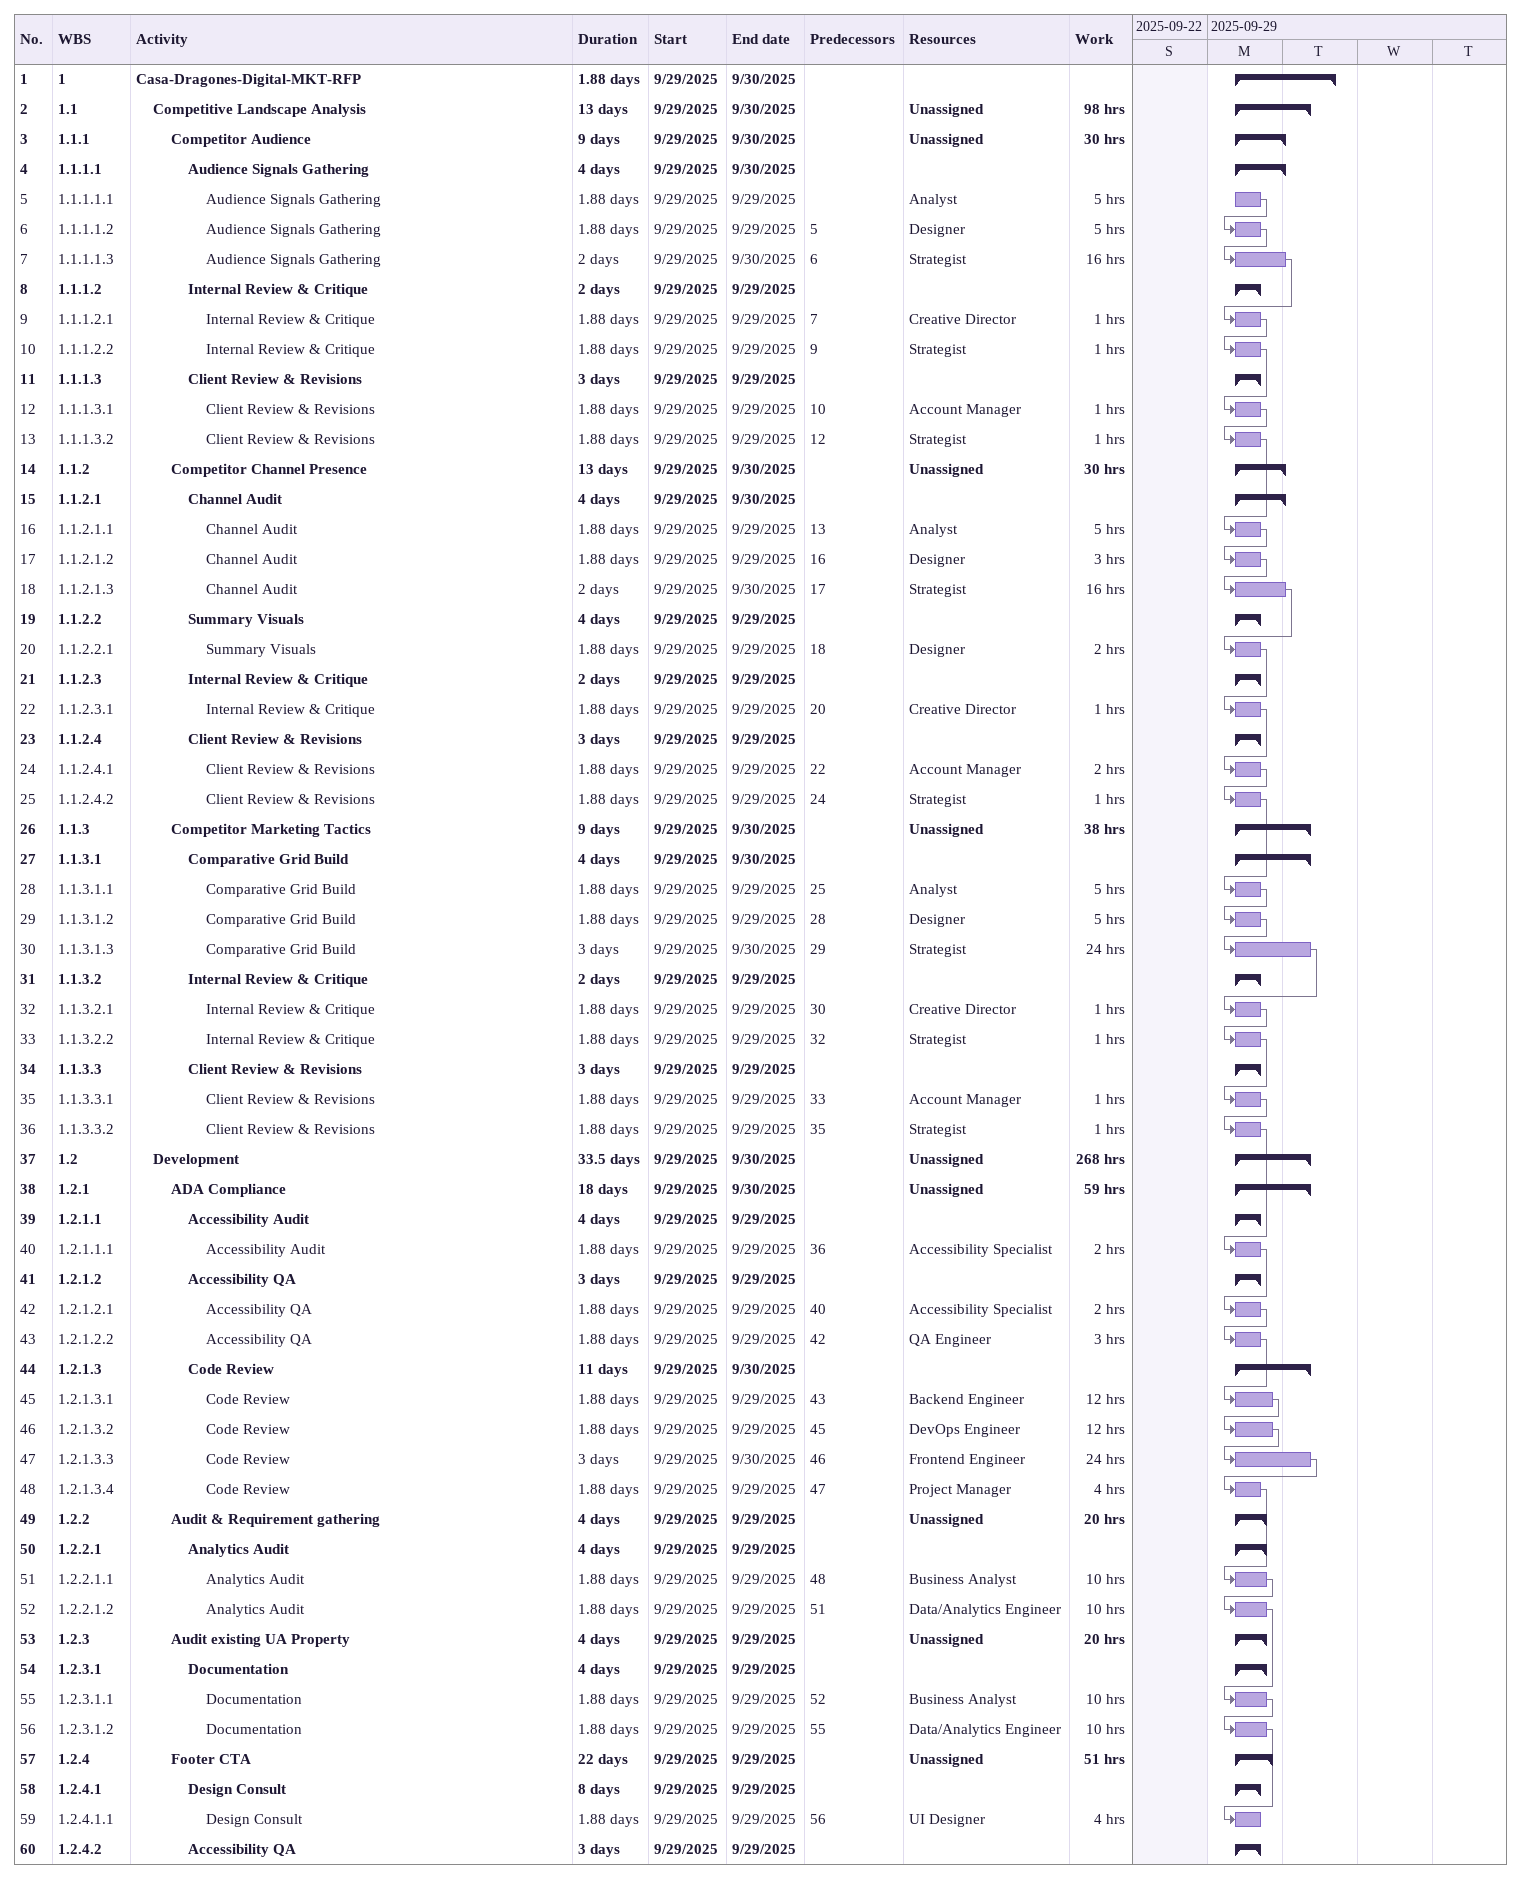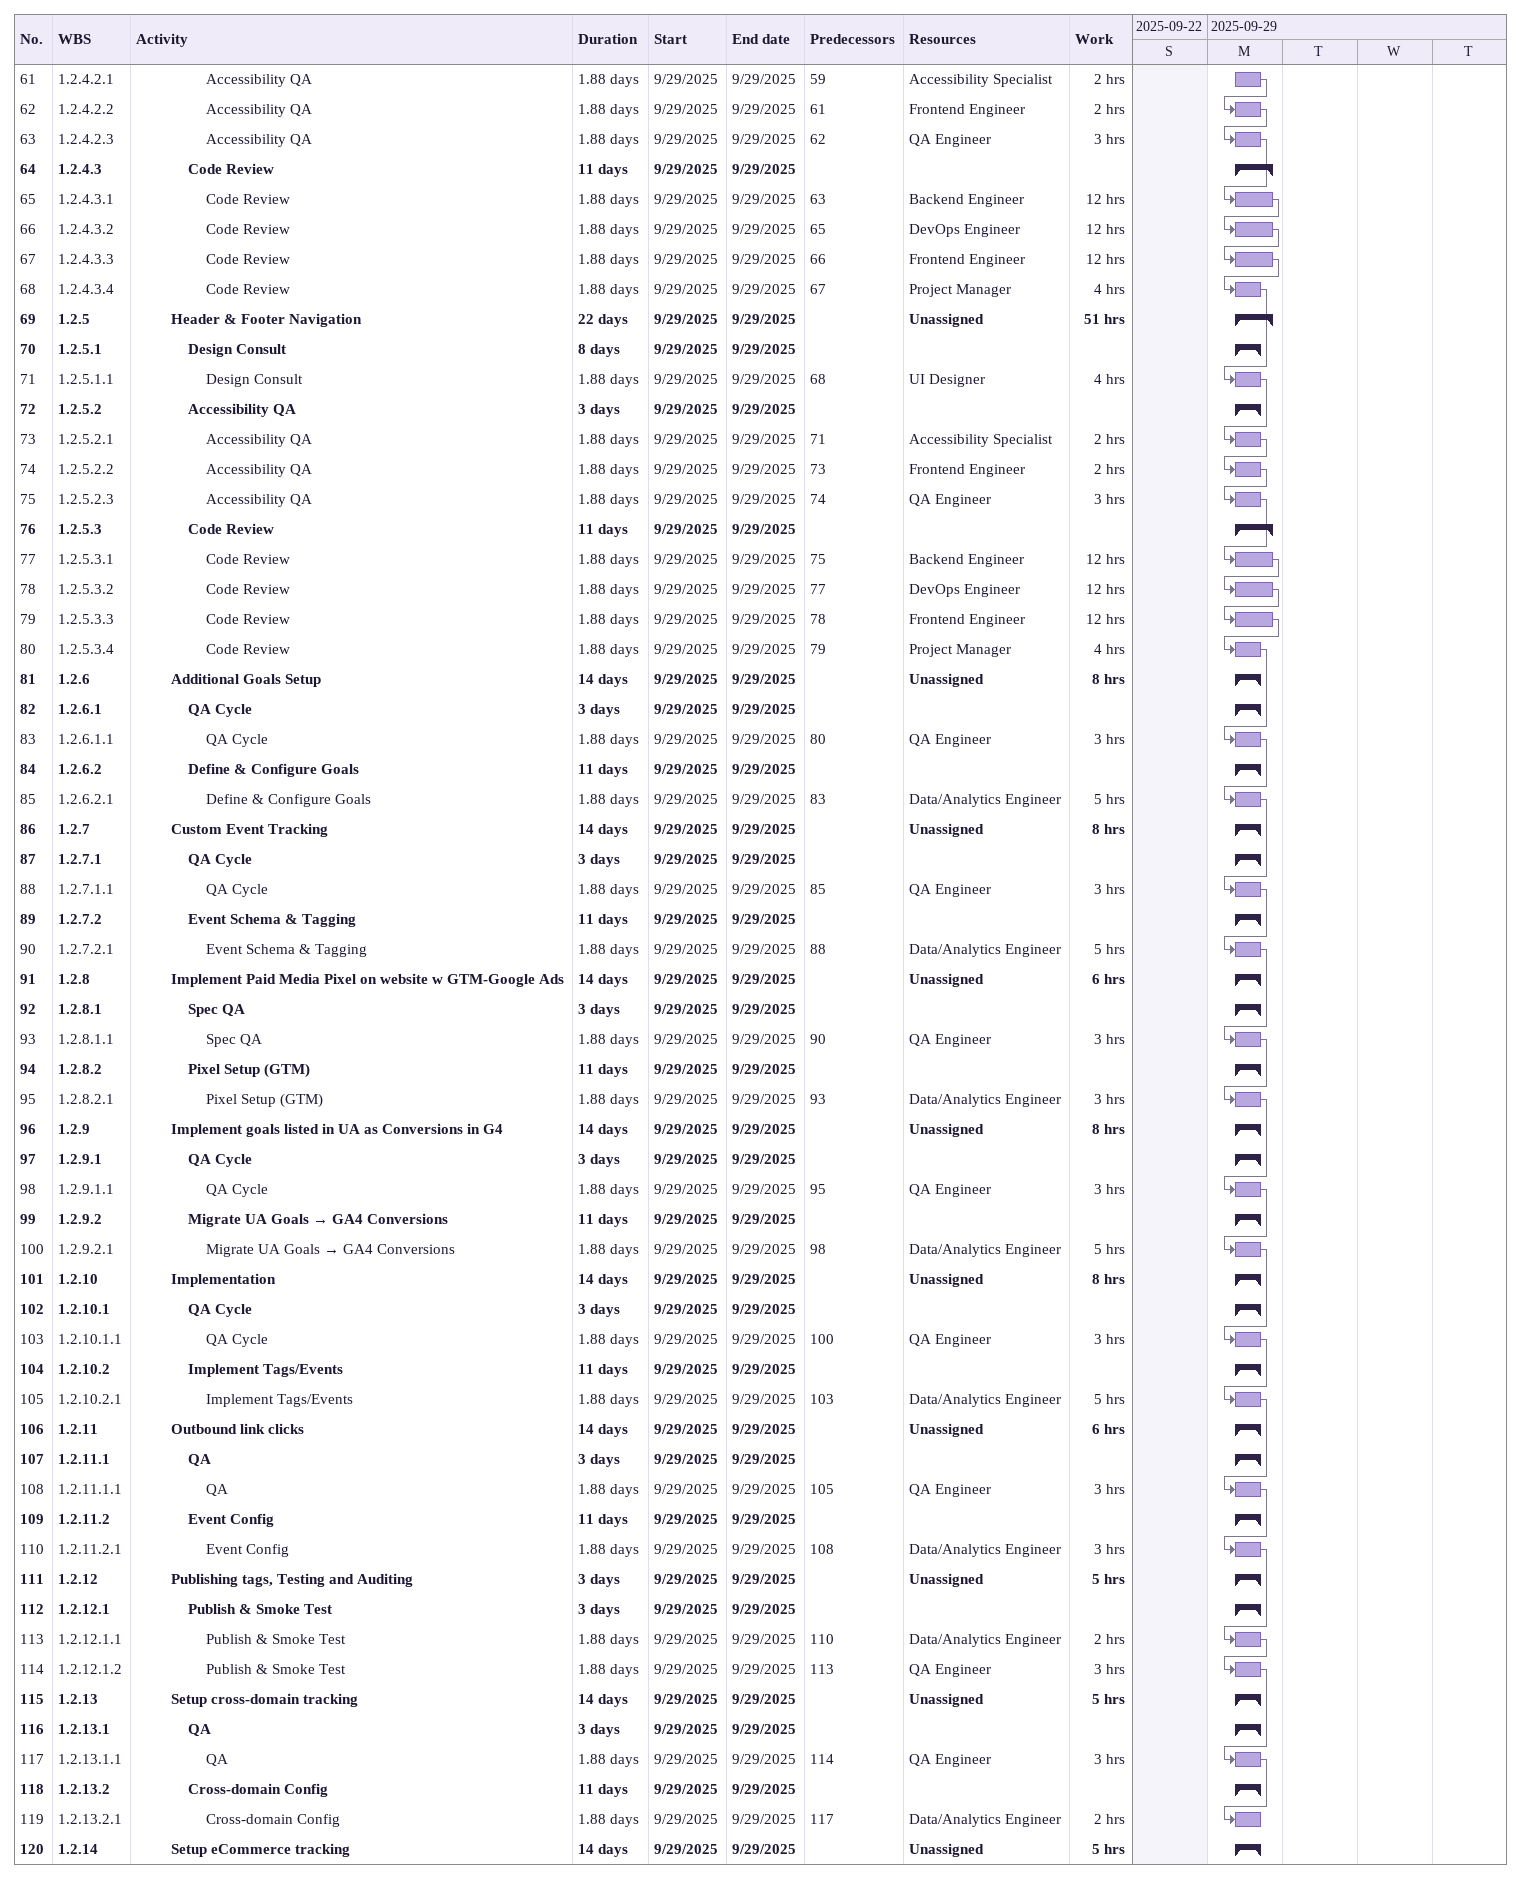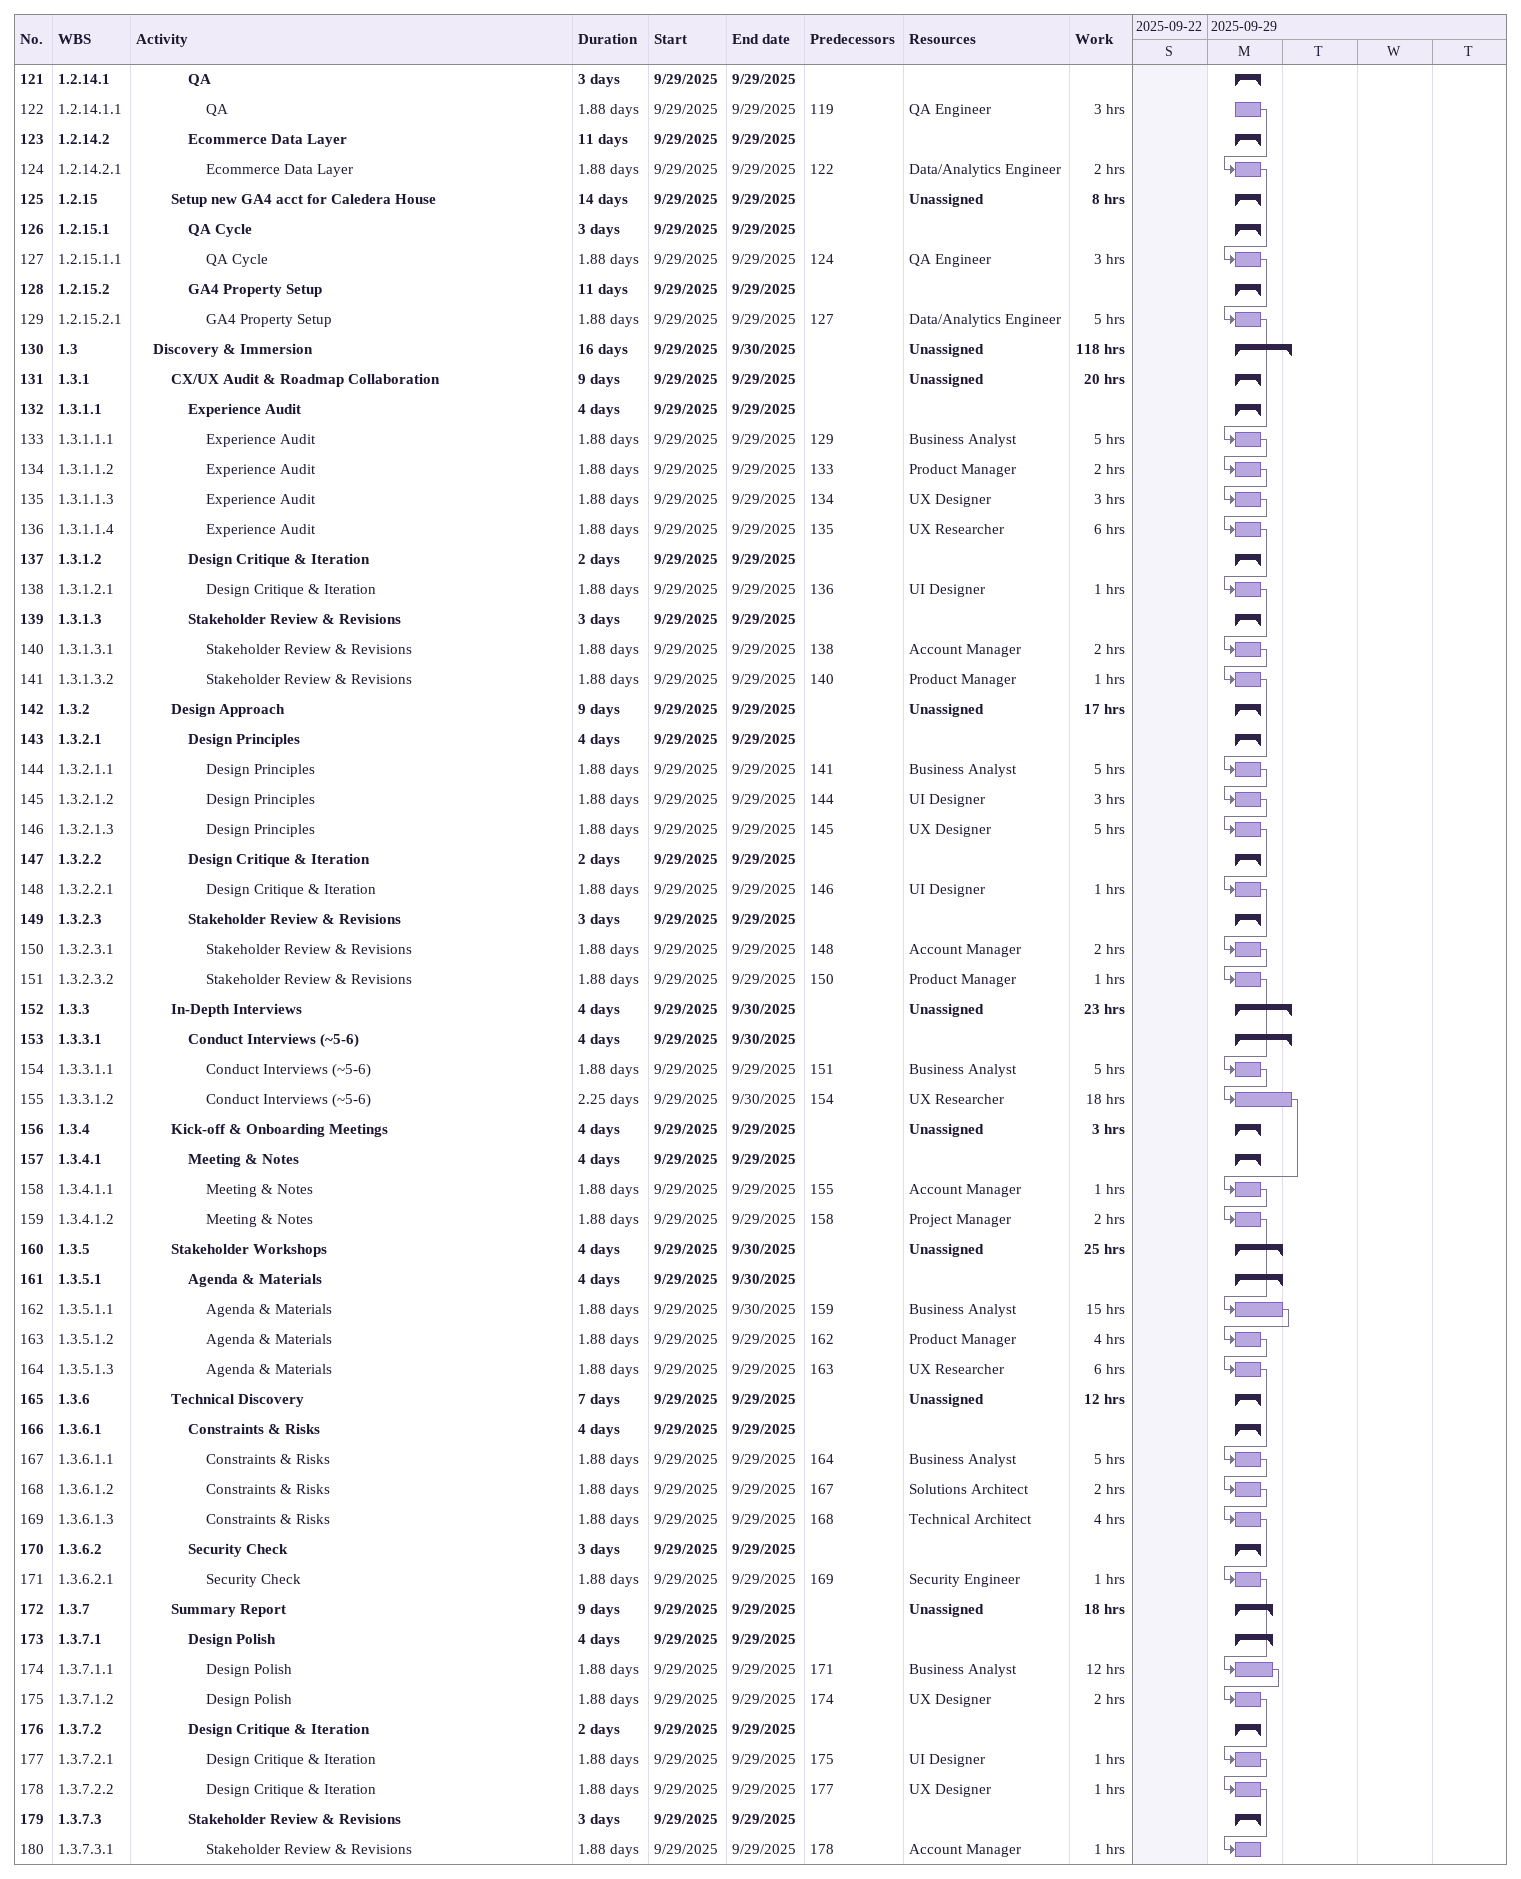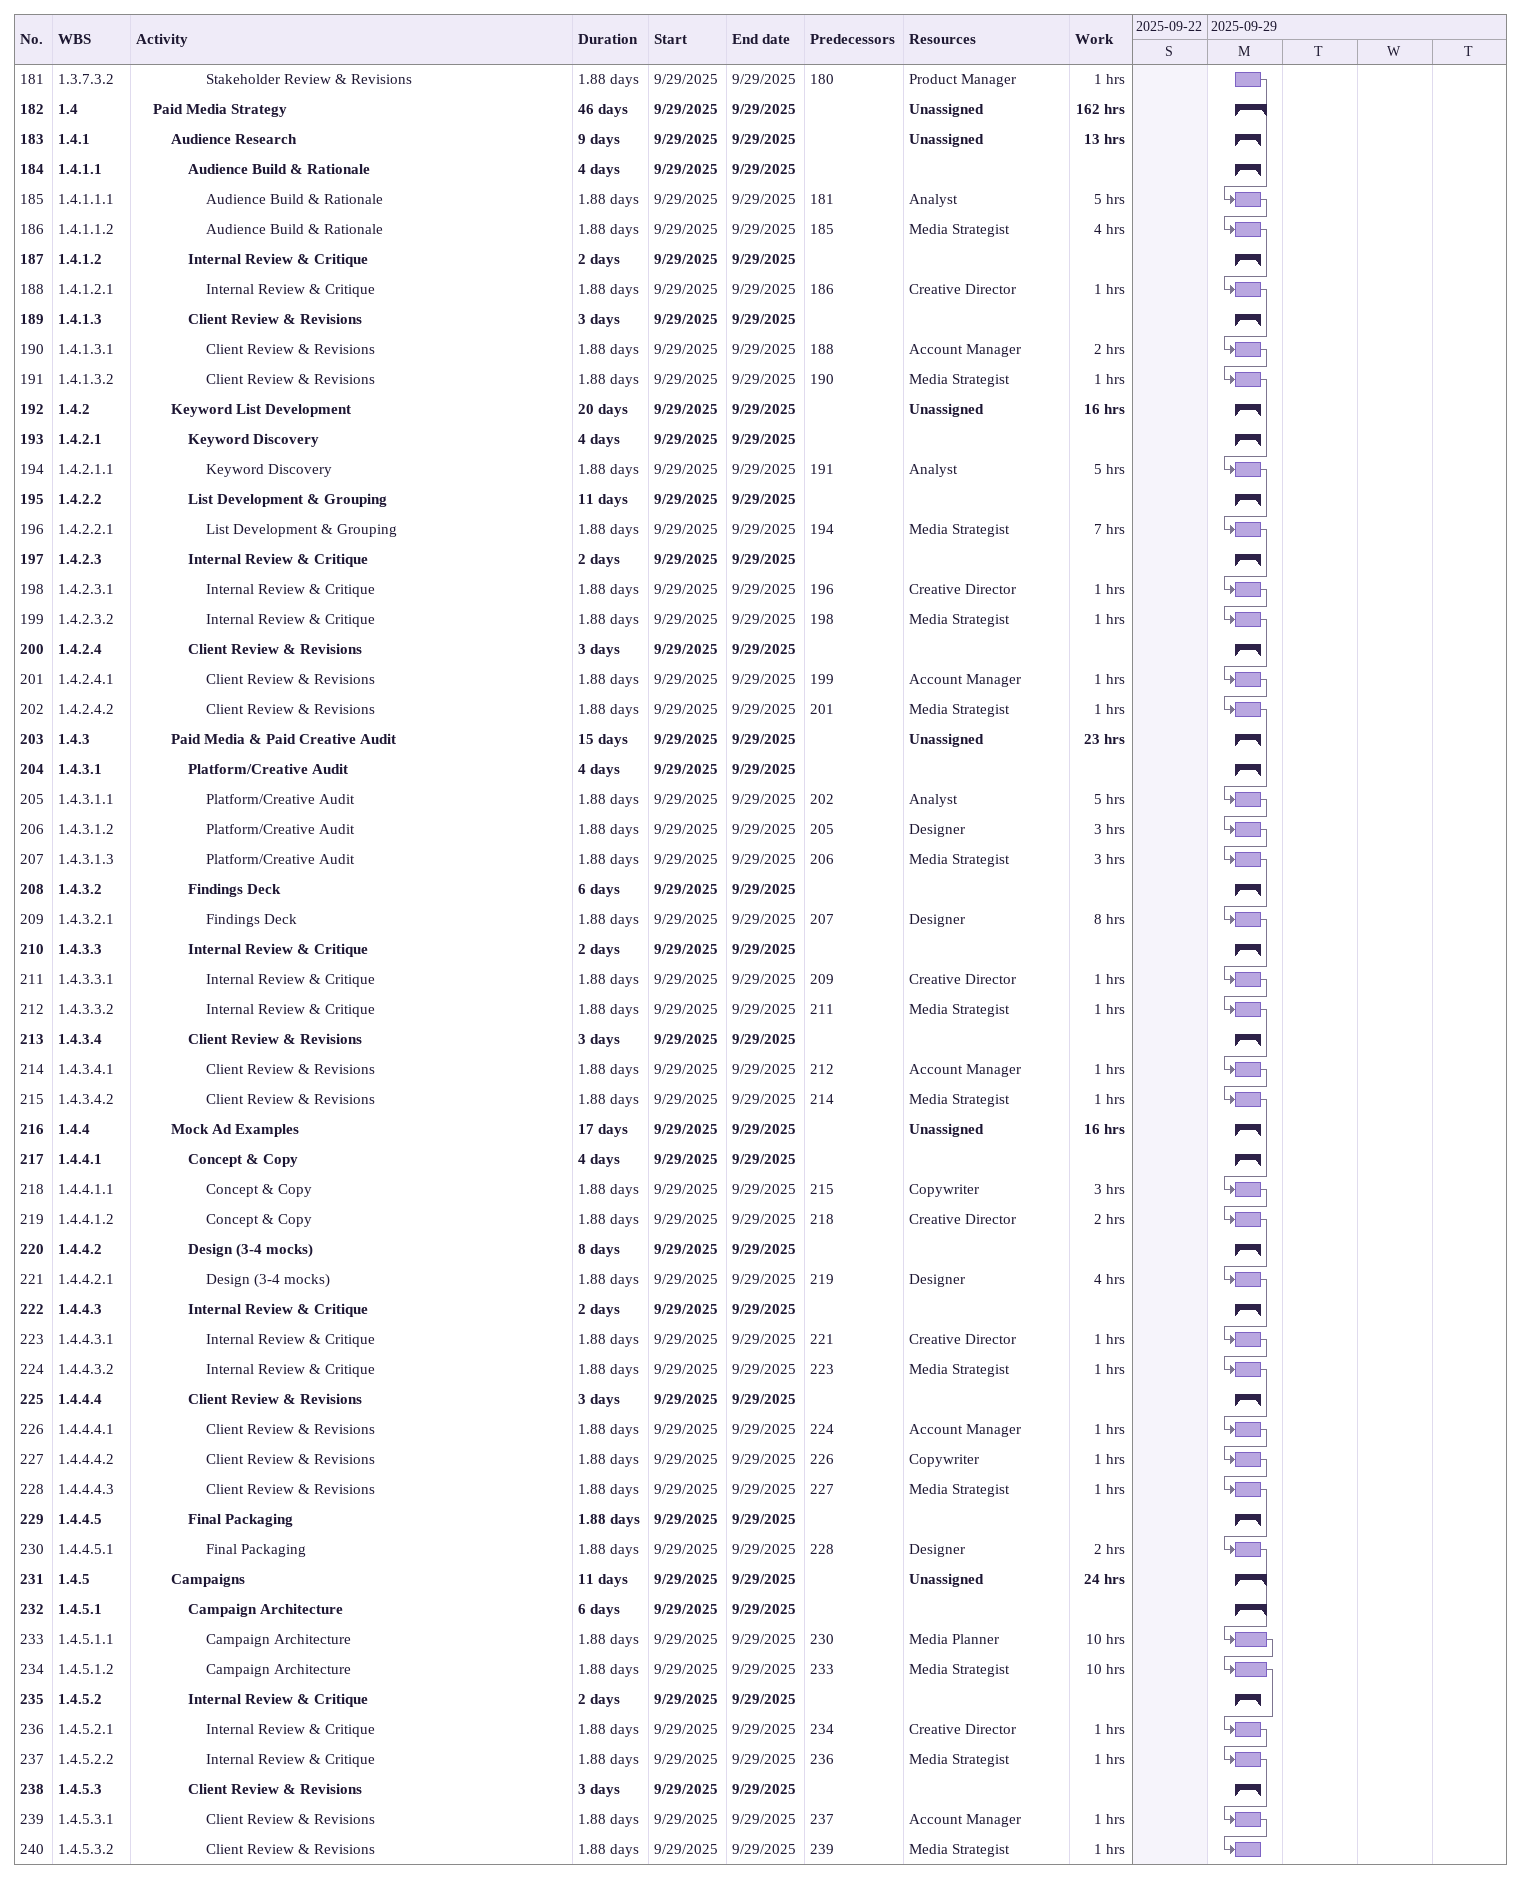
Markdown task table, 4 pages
| ID | WBS | Task | Duration | Start | Finish | Predecessors | Resources | Work (h) |
|---|---|---|---|---|---|---|---|---|
| 1 | 1 | **Casa-Dragones-Digital-MKT-RFP** | 1.88d | 2025-09-29 | 2025-09-30 |  |  |  |
| 2 | 1.1 | **Competitive Landscape Analysis** | 13d | 2025-09-29 | 2025-09-30 |  | Unassigned | 98 |
| 3 | 1.1.1 | **Competitor Audience** | 9d | 2025-09-29 | 2025-09-30 |  | Unassigned | 30 |
| 4 | 1.1.1.1 | **Audience Signals Gathering** | 4d | 2025-09-29 | 2025-09-30 |  |  |  |
| 5 | 1.1.1.1.1 | Audience Signals Gathering | 1.88d | 2025-09-29 | 2025-09-29 |  | Analyst | 5 |
| 6 | 1.1.1.1.2 | Audience Signals Gathering | 1.88d | 2025-09-29 | 2025-09-29 | 5 | Designer | 5 |
| 7 | 1.1.1.1.3 | Audience Signals Gathering | 2d | 2025-09-29 | 2025-09-30 | 6 | Strategist | 16 |
| 8 | 1.1.1.2 | **Internal Review & Critique** | 2d | 2025-09-29 | 2025-09-29 |  |  |  |
| 9 | 1.1.1.2.1 | Internal Review & Critique | 1.88d | 2025-09-29 | 2025-09-29 | 7 | Creative Director | 1 |
| 10 | 1.1.1.2.2 | Internal Review & Critique | 1.88d | 2025-09-29 | 2025-09-29 | 9 | Strategist | 1 |
| 11 | 1.1.1.3 | **Client Review & Revisions** | 3d | 2025-09-29 | 2025-09-29 |  |  |  |
| 12 | 1.1.1.3.1 | Client Review & Revisions | 1.88d | 2025-09-29 | 2025-09-29 | 10 | Account Manager | 1 |
| 13 | 1.1.1.3.2 | Client Review & Revisions | 1.88d | 2025-09-29 | 2025-09-29 | 12 | Strategist | 1 |
| 14 | 1.1.2 | **Competitor Channel Presence** | 13d | 2025-09-29 | 2025-09-30 |  | Unassigned | 30 |
| 15 | 1.1.2.1 | **Channel Audit** | 4d | 2025-09-29 | 2025-09-30 |  |  |  |
| 16 | 1.1.2.1.1 | Channel Audit | 1.88d | 2025-09-29 | 2025-09-29 | 13 | Analyst | 5 |
| 17 | 1.1.2.1.2 | Channel Audit | 1.88d | 2025-09-29 | 2025-09-29 | 16 | Designer | 3 |
| 18 | 1.1.2.1.3 | Channel Audit | 2d | 2025-09-29 | 2025-09-30 | 17 | Strategist | 16 |
| 19 | 1.1.2.2 | **Summary Visuals** | 4d | 2025-09-29 | 2025-09-29 |  |  |  |
| 20 | 1.1.2.2.1 | Summary Visuals | 1.88d | 2025-09-29 | 2025-09-29 | 18 | Designer | 2 |
| 21 | 1.1.2.3 | **Internal Review & Critique** | 2d | 2025-09-29 | 2025-09-29 |  |  |  |
| 22 | 1.1.2.3.1 | Internal Review & Critique | 1.88d | 2025-09-29 | 2025-09-29 | 20 | Creative Director | 1 |
| 23 | 1.1.2.4 | **Client Review & Revisions** | 3d | 2025-09-29 | 2025-09-29 |  |  |  |
| 24 | 1.1.2.4.1 | Client Review & Revisions | 1.88d | 2025-09-29 | 2025-09-29 | 22 | Account Manager | 2 |
| 25 | 1.1.2.4.2 | Client Review & Revisions | 1.88d | 2025-09-29 | 2025-09-29 | 24 | Strategist | 1 |
| 26 | 1.1.3 | **Competitor Marketing Tactics** | 9d | 2025-09-29 | 2025-09-30 |  | Unassigned | 38 |
| 27 | 1.1.3.1 | **Comparative Grid Build** | 4d | 2025-09-29 | 2025-09-30 |  |  |  |
| 28 | 1.1.3.1.1 | Comparative Grid Build | 1.88d | 2025-09-29 | 2025-09-29 | 25 | Analyst | 5 |
| 29 | 1.1.3.1.2 | Comparative Grid Build | 1.88d | 2025-09-29 | 2025-09-29 | 28 | Designer | 5 |
| 30 | 1.1.3.1.3 | Comparative Grid Build | 3d | 2025-09-29 | 2025-09-30 | 29 | Strategist | 24 |
| 31 | 1.1.3.2 | **Internal Review & Critique** | 2d | 2025-09-29 | 2025-09-29 |  |  |  |
| 32 | 1.1.3.2.1 | Internal Review & Critique | 1.88d | 2025-09-29 | 2025-09-29 | 30 | Creative Director | 1 |
| 33 | 1.1.3.2.2 | Internal Review & Critique | 1.88d | 2025-09-29 | 2025-09-29 | 32 | Strategist | 1 |
| 34 | 1.1.3.3 | **Client Review & Revisions** | 3d | 2025-09-29 | 2025-09-29 |  |  |  |
| 35 | 1.1.3.3.1 | Client Review & Revisions | 1.88d | 2025-09-29 | 2025-09-29 | 33 | Account Manager | 1 |
| 36 | 1.1.3.3.2 | Client Review & Revisions | 1.88d | 2025-09-29 | 2025-09-29 | 35 | Strategist | 1 |
| 37 | 1.2 | **Development** | 33.5d | 2025-09-29 | 2025-09-30 |  | Unassigned | 268 |
| 38 | 1.2.1 | **ADA Compliance** | 18d | 2025-09-29 | 2025-09-30 |  | Unassigned | 59 |
| 39 | 1.2.1.1 | **Accessibility Audit** | 4d | 2025-09-29 | 2025-09-29 |  |  |  |
| 40 | 1.2.1.1.1 | Accessibility Audit | 1.88d | 2025-09-29 | 2025-09-29 | 36 | Accessibility Specialist | 2 |
| 41 | 1.2.1.2 | **Accessibility QA** | 3d | 2025-09-29 | 2025-09-29 |  |  |  |
| 42 | 1.2.1.2.1 | Accessibility QA | 1.88d | 2025-09-29 | 2025-09-29 | 40 | Accessibility Specialist | 2 |
| 43 | 1.2.1.2.2 | Accessibility QA | 1.88d | 2025-09-29 | 2025-09-29 | 42 | QA Engineer | 3 |
| 44 | 1.2.1.3 | **Code Review** | 11d | 2025-09-29 | 2025-09-30 |  |  |  |
| 45 | 1.2.1.3.1 | Code Review | 1.88d | 2025-09-29 | 2025-09-29 | 43 | Backend Engineer | 12 |
| 46 | 1.2.1.3.2 | Code Review | 1.88d | 2025-09-29 | 2025-09-29 | 45 | DevOps Engineer | 12 |
| 47 | 1.2.1.3.3 | Code Review | 3d | 2025-09-29 | 2025-09-30 | 46 | Frontend Engineer | 24 |
| 48 | 1.2.1.3.4 | Code Review | 1.88d | 2025-09-29 | 2025-09-29 | 47 | Project Manager | 4 |
| 49 | 1.2.2 | **Audit & Requirement gathering** | 4d | 2025-09-29 | 2025-09-29 |  | Unassigned | 20 |
| 50 | 1.2.2.1 | **Analytics Audit** | 4d | 2025-09-29 | 2025-09-29 |  |  |  |
| 51 | 1.2.2.1.1 | Analytics Audit | 1.88d | 2025-09-29 | 2025-09-29 | 48 | Business Analyst | 10 |
| 52 | 1.2.2.1.2 | Analytics Audit | 1.88d | 2025-09-29 | 2025-09-29 | 51 | Data/Analytics Engineer | 10 |
| 53 | 1.2.3 | **Audit existing UA Property** | 4d | 2025-09-29 | 2025-09-29 |  | Unassigned | 20 |
| 54 | 1.2.3.1 | **Documentation** | 4d | 2025-09-29 | 2025-09-29 |  |  |  |
| 55 | 1.2.3.1.1 | Documentation | 1.88d | 2025-09-29 | 2025-09-29 | 52 | Business Analyst | 10 |
| 56 | 1.2.3.1.2 | Documentation | 1.88d | 2025-09-29 | 2025-09-29 | 55 | Data/Analytics Engineer | 10 |
| 57 | 1.2.4 | **Footer CTA** | 22d | 2025-09-29 | 2025-09-29 |  | Unassigned | 51 |
| 58 | 1.2.4.1 | **Design Consult** | 8d | 2025-09-29 | 2025-09-29 |  |  |  |
| 59 | 1.2.4.1.1 | Design Consult | 1.88d | 2025-09-29 | 2025-09-29 | 56 | UI Designer | 4 |
| 60 | 1.2.4.2 | **Accessibility QA** | 3d | 2025-09-29 | 2025-09-29 |  |  |  |
| 61 | 1.2.4.2.1 | Accessibility QA | 1.88d | 2025-09-29 | 2025-09-29 | 59 | Accessibility Specialist | 2 |
| 62 | 1.2.4.2.2 | Accessibility QA | 1.88d | 2025-09-29 | 2025-09-29 | 61 | Frontend Engineer | 2 |
| 63 | 1.2.4.2.3 | Accessibility QA | 1.88d | 2025-09-29 | 2025-09-29 | 62 | QA Engineer | 3 |
| 64 | 1.2.4.3 | **Code Review** | 11d | 2025-09-29 | 2025-09-29 |  |  |  |
| 65 | 1.2.4.3.1 | Code Review | 1.88d | 2025-09-29 | 2025-09-29 | 63 | Backend Engineer | 12 |
| 66 | 1.2.4.3.2 | Code Review | 1.88d | 2025-09-29 | 2025-09-29 | 65 | DevOps Engineer | 12 |
| 67 | 1.2.4.3.3 | Code Review | 1.88d | 2025-09-29 | 2025-09-29 | 66 | Frontend Engineer | 12 |
| 68 | 1.2.4.3.4 | Code Review | 1.88d | 2025-09-29 | 2025-09-29 | 67 | Project Manager | 4 |
| 69 | 1.2.5 | **Header & Footer Navigation** | 22d | 2025-09-29 | 2025-09-29 |  | Unassigned | 51 |
| 70 | 1.2.5.1 | **Design Consult** | 8d | 2025-09-29 | 2025-09-29 |  |  |  |
| 71 | 1.2.5.1.1 | Design Consult | 1.88d | 2025-09-29 | 2025-09-29 | 68 | UI Designer | 4 |
| 72 | 1.2.5.2 | **Accessibility QA** | 3d | 2025-09-29 | 2025-09-29 |  |  |  |
| 73 | 1.2.5.2.1 | Accessibility QA | 1.88d | 2025-09-29 | 2025-09-29 | 71 | Accessibility Specialist | 2 |
| 74 | 1.2.5.2.2 | Accessibility QA | 1.88d | 2025-09-29 | 2025-09-29 | 73 | Frontend Engineer | 2 |
| 75 | 1.2.5.2.3 | Accessibility QA | 1.88d | 2025-09-29 | 2025-09-29 | 74 | QA Engineer | 3 |
| 76 | 1.2.5.3 | **Code Review** | 11d | 2025-09-29 | 2025-09-29 |  |  |  |
| 77 | 1.2.5.3.1 | Code Review | 1.88d | 2025-09-29 | 2025-09-29 | 75 | Backend Engineer | 12 |
| 78 | 1.2.5.3.2 | Code Review | 1.88d | 2025-09-29 | 2025-09-29 | 77 | DevOps Engineer | 12 |
| 79 | 1.2.5.3.3 | Code Review | 1.88d | 2025-09-29 | 2025-09-29 | 78 | Frontend Engineer | 12 |
| 80 | 1.2.5.3.4 | Code Review | 1.88d | 2025-09-29 | 2025-09-29 | 79 | Project Manager | 4 |
| 81 | 1.2.6 | **Additional Goals Setup** | 14d | 2025-09-29 | 2025-09-29 |  | Unassigned | 8 |
| 82 | 1.2.6.1 | **QA Cycle** | 3d | 2025-09-29 | 2025-09-29 |  |  |  |
| 83 | 1.2.6.1.1 | QA Cycle | 1.88d | 2025-09-29 | 2025-09-29 | 80 | QA Engineer | 3 |
| 84 | 1.2.6.2 | **Define & Configure Goals** | 11d | 2025-09-29 | 2025-09-29 |  |  |  |
| 85 | 1.2.6.2.1 | Define & Configure Goals | 1.88d | 2025-09-29 | 2025-09-29 | 83 | Data/Analytics Engineer | 5 |
| 86 | 1.2.7 | **Custom Event Tracking** | 14d | 2025-09-29 | 2025-09-29 |  | Unassigned | 8 |
| 87 | 1.2.7.1 | **QA Cycle** | 3d | 2025-09-29 | 2025-09-29 |  |  |  |
| 88 | 1.2.7.1.1 | QA Cycle | 1.88d | 2025-09-29 | 2025-09-29 | 85 | QA Engineer | 3 |
| 89 | 1.2.7.2 | **Event Schema & Tagging** | 11d | 2025-09-29 | 2025-09-29 |  |  |  |
| 90 | 1.2.7.2.1 | Event Schema & Tagging | 1.88d | 2025-09-29 | 2025-09-29 | 88 | Data/Analytics Engineer | 5 |
| 91 | 1.2.8 | **Implement Paid Media Pixel on website w GTM-Google Ads** | 14d | 2025-09-29 | 2025-09-29 |  | Unassigned | 6 |
| 92 | 1.2.8.1 | **Spec QA** | 3d | 2025-09-29 | 2025-09-29 |  |  |  |
| 93 | 1.2.8.1.1 | Spec QA | 1.88d | 2025-09-29 | 2025-09-29 | 90 | QA Engineer | 3 |
| 94 | 1.2.8.2 | **Pixel Setup (GTM)** | 11d | 2025-09-29 | 2025-09-29 |  |  |  |
| 95 | 1.2.8.2.1 | Pixel Setup (GTM) | 1.88d | 2025-09-29 | 2025-09-29 | 93 | Data/Analytics Engineer | 3 |
| 96 | 1.2.9 | **Implement goals listed in UA as Conversions in G4** | 14d | 2025-09-29 | 2025-09-29 |  | Unassigned | 8 |
| 97 | 1.2.9.1 | **QA Cycle** | 3d | 2025-09-29 | 2025-09-29 |  |  |  |
| 98 | 1.2.9.1.1 | QA Cycle | 1.88d | 2025-09-29 | 2025-09-29 | 95 | QA Engineer | 3 |
| 99 | 1.2.9.2 | **Migrate UA Goals → GA4 Conversions** | 11d | 2025-09-29 | 2025-09-29 |  |  |  |
| 100 | 1.2.9.2.1 | Migrate UA Goals → GA4 Conversions | 1.88d | 2025-09-29 | 2025-09-29 | 98 | Data/Analytics Engineer | 5 |
| 101 | 1.2.10 | **Implementation** | 14d | 2025-09-29 | 2025-09-29 |  | Unassigned | 8 |
| 102 | 1.2.10.1 | **QA Cycle** | 3d | 2025-09-29 | 2025-09-29 |  |  |  |
| 103 | 1.2.10.1.1 | QA Cycle | 1.88d | 2025-09-29 | 2025-09-29 | 100 | QA Engineer | 3 |
| 104 | 1.2.10.2 | **Implement Tags/Events** | 11d | 2025-09-29 | 2025-09-29 |  |  |  |
| 105 | 1.2.10.2.1 | Implement Tags/Events | 1.88d | 2025-09-29 | 2025-09-29 | 103 | Data/Analytics Engineer | 5 |
| 106 | 1.2.11 | **Outbound link clicks** | 14d | 2025-09-29 | 2025-09-29 |  | Unassigned | 6 |
| 107 | 1.2.11.1 | **QA** | 3d | 2025-09-29 | 2025-09-29 |  |  |  |
| 108 | 1.2.11.1.1 | QA | 1.88d | 2025-09-29 | 2025-09-29 | 105 | QA Engineer | 3 |
| 109 | 1.2.11.2 | **Event Config** | 11d | 2025-09-29 | 2025-09-29 |  |  |  |
| 110 | 1.2.11.2.1 | Event Config | 1.88d | 2025-09-29 | 2025-09-29 | 108 | Data/Analytics Engineer | 3 |
| 111 | 1.2.12 | **Publishing tags, Testing and Auditing** | 3d | 2025-09-29 | 2025-09-29 |  | Unassigned | 5 |
| 112 | 1.2.12.1 | **Publish & Smoke Test** | 3d | 2025-09-29 | 2025-09-29 |  |  |  |
| 113 | 1.2.12.1.1 | Publish & Smoke Test | 1.88d | 2025-09-29 | 2025-09-29 | 110 | Data/Analytics Engineer | 2 |
| 114 | 1.2.12.1.2 | Publish & Smoke Test | 1.88d | 2025-09-29 | 2025-09-29 | 113 | QA Engineer | 3 |
| 115 | 1.2.13 | **Setup cross-domain tracking** | 14d | 2025-09-29 | 2025-09-29 |  | Unassigned | 5 |
| 116 | 1.2.13.1 | **QA** | 3d | 2025-09-29 | 2025-09-29 |  |  |  |
| 117 | 1.2.13.1.1 | QA | 1.88d | 2025-09-29 | 2025-09-29 | 114 | QA Engineer | 3 |
| 118 | 1.2.13.2 | **Cross-domain Config** | 11d | 2025-09-29 | 2025-09-29 |  |  |  |
| 119 | 1.2.13.2.1 | Cross-domain Config | 1.88d | 2025-09-29 | 2025-09-29 | 117 | Data/Analytics Engineer | 2 |
| 120 | 1.2.14 | **Setup eCommerce tracking** | 14d | 2025-09-29 | 2025-09-29 |  | Unassigned | 5 |
| 121 | 1.2.14.1 | **QA** | 3d | 2025-09-29 | 2025-09-29 |  |  |  |
| 122 | 1.2.14.1.1 | QA | 1.88d | 2025-09-29 | 2025-09-29 | 119 | QA Engineer | 3 |
| 123 | 1.2.14.2 | **Ecommerce Data Layer** | 11d | 2025-09-29 | 2025-09-29 |  |  |  |
| 124 | 1.2.14.2.1 | Ecommerce Data Layer | 1.88d | 2025-09-29 | 2025-09-29 | 122 | Data/Analytics Engineer | 2 |
| 125 | 1.2.15 | **Setup new GA4 acct for Caledera House** | 14d | 2025-09-29 | 2025-09-29 |  | Unassigned | 8 |
| 126 | 1.2.15.1 | **QA Cycle** | 3d | 2025-09-29 | 2025-09-29 |  |  |  |
| 127 | 1.2.15.1.1 | QA Cycle | 1.88d | 2025-09-29 | 2025-09-29 | 124 | QA Engineer | 3 |
| 128 | 1.2.15.2 | **GA4 Property Setup** | 11d | 2025-09-29 | 2025-09-29 |  |  |  |
| 129 | 1.2.15.2.1 | GA4 Property Setup | 1.88d | 2025-09-29 | 2025-09-29 | 127 | Data/Analytics Engineer | 5 |
| 130 | 1.3 | **Discovery & Immersion** | 16d | 2025-09-29 | 2025-09-30 |  | Unassigned | 118 |
| 131 | 1.3.1 | **CX/UX Audit & Roadmap Collaboration** | 9d | 2025-09-29 | 2025-09-29 |  | Unassigned | 20 |
| 132 | 1.3.1.1 | **Experience Audit** | 4d | 2025-09-29 | 2025-09-29 |  |  |  |
| 133 | 1.3.1.1.1 | Experience Audit | 1.88d | 2025-09-29 | 2025-09-29 | 129 | Business Analyst | 5 |
| 134 | 1.3.1.1.2 | Experience Audit | 1.88d | 2025-09-29 | 2025-09-29 | 133 | Product Manager | 2 |
| 135 | 1.3.1.1.3 | Experience Audit | 1.88d | 2025-09-29 | 2025-09-29 | 134 | UX Designer | 3 |
| 136 | 1.3.1.1.4 | Experience Audit | 1.88d | 2025-09-29 | 2025-09-29 | 135 | UX Researcher | 6 |
| 137 | 1.3.1.2 | **Design Critique & Iteration** | 2d | 2025-09-29 | 2025-09-29 |  |  |  |
| 138 | 1.3.1.2.1 | Design Critique & Iteration | 1.88d | 2025-09-29 | 2025-09-29 | 136 | UI Designer | 1 |
| 139 | 1.3.1.3 | **Stakeholder Review & Revisions** | 3d | 2025-09-29 | 2025-09-29 |  |  |  |
| 140 | 1.3.1.3.1 | Stakeholder Review & Revisions | 1.88d | 2025-09-29 | 2025-09-29 | 138 | Account Manager | 2 |
| 141 | 1.3.1.3.2 | Stakeholder Review & Revisions | 1.88d | 2025-09-29 | 2025-09-29 | 140 | Product Manager | 1 |
| 142 | 1.3.2 | **Design Approach** | 9d | 2025-09-29 | 2025-09-29 |  | Unassigned | 17 |
| 143 | 1.3.2.1 | **Design Principles** | 4d | 2025-09-29 | 2025-09-29 |  |  |  |
| 144 | 1.3.2.1.1 | Design Principles | 1.88d | 2025-09-29 | 2025-09-29 | 141 | Business Analyst | 5 |
| 145 | 1.3.2.1.2 | Design Principles | 1.88d | 2025-09-29 | 2025-09-29 | 144 | UI Designer | 3 |
| 146 | 1.3.2.1.3 | Design Principles | 1.88d | 2025-09-29 | 2025-09-29 | 145 | UX Designer | 5 |
| 147 | 1.3.2.2 | **Design Critique & Iteration** | 2d | 2025-09-29 | 2025-09-29 |  |  |  |
| 148 | 1.3.2.2.1 | Design Critique & Iteration | 1.88d | 2025-09-29 | 2025-09-29 | 146 | UI Designer | 1 |
| 149 | 1.3.2.3 | **Stakeholder Review & Revisions** | 3d | 2025-09-29 | 2025-09-29 |  |  |  |
| 150 | 1.3.2.3.1 | Stakeholder Review & Revisions | 1.88d | 2025-09-29 | 2025-09-29 | 148 | Account Manager | 2 |
| 151 | 1.3.2.3.2 | Stakeholder Review & Revisions | 1.88d | 2025-09-29 | 2025-09-29 | 150 | Product Manager | 1 |
| 152 | 1.3.3 | **In-Depth Interviews** | 4d | 2025-09-29 | 2025-09-30 |  | Unassigned | 23 |
| 153 | 1.3.3.1 | **Conduct Interviews (~5-6)** | 4d | 2025-09-29 | 2025-09-30 |  |  |  |
| 154 | 1.3.3.1.1 | Conduct Interviews (~5-6) | 1.88d | 2025-09-29 | 2025-09-29 | 151 | Business Analyst | 5 |
| 155 | 1.3.3.1.2 | Conduct Interviews (~5-6) | 2.25d | 2025-09-29 | 2025-09-30 | 154 | UX Researcher | 18 |
| 156 | 1.3.4 | **Kick‐off & Onboarding Meetings** | 4d | 2025-09-29 | 2025-09-29 |  | Unassigned | 3 |
| 157 | 1.3.4.1 | **Meeting & Notes** | 4d | 2025-09-29 | 2025-09-29 |  |  |  |
| 158 | 1.3.4.1.1 | Meeting & Notes | 1.88d | 2025-09-29 | 2025-09-29 | 155 | Account Manager | 1 |
| 159 | 1.3.4.1.2 | Meeting & Notes | 1.88d | 2025-09-29 | 2025-09-29 | 158 | Project Manager | 2 |
| 160 | 1.3.5 | **Stakeholder Workshops** | 4d | 2025-09-29 | 2025-09-30 |  | Unassigned | 25 |
| 161 | 1.3.5.1 | **Agenda & Materials** | 4d | 2025-09-29 | 2025-09-30 |  |  |  |
| 162 | 1.3.5.1.1 | Agenda & Materials | 1.88d | 2025-09-29 | 2025-09-30 | 159 | Business Analyst | 15 |
| 163 | 1.3.5.1.2 | Agenda & Materials | 1.88d | 2025-09-29 | 2025-09-29 | 162 | Product Manager | 4 |
| 164 | 1.3.5.1.3 | Agenda & Materials | 1.88d | 2025-09-29 | 2025-09-29 | 163 | UX Researcher | 6 |
| 165 | 1.3.6 | **Technical Discovery** | 7d | 2025-09-29 | 2025-09-29 |  | Unassigned | 12 |
| 166 | 1.3.6.1 | **Constraints & Risks** | 4d | 2025-09-29 | 2025-09-29 |  |  |  |
| 167 | 1.3.6.1.1 | Constraints & Risks | 1.88d | 2025-09-29 | 2025-09-29 | 164 | Business Analyst | 5 |
| 168 | 1.3.6.1.2 | Constraints & Risks | 1.88d | 2025-09-29 | 2025-09-29 | 167 | Solutions Architect | 2 |
| 169 | 1.3.6.1.3 | Constraints & Risks | 1.88d | 2025-09-29 | 2025-09-29 | 168 | Technical Architect | 4 |
| 170 | 1.3.6.2 | **Security Check** | 3d | 2025-09-29 | 2025-09-29 |  |  |  |
| 171 | 1.3.6.2.1 | Security Check | 1.88d | 2025-09-29 | 2025-09-29 | 169 | Security Engineer | 1 |
| 172 | 1.3.7 | **Summary Report** | 9d | 2025-09-29 | 2025-09-29 |  | Unassigned | 18 |
| 173 | 1.3.7.1 | **Design Polish** | 4d | 2025-09-29 | 2025-09-29 |  |  |  |
| 174 | 1.3.7.1.1 | Design Polish | 1.88d | 2025-09-29 | 2025-09-29 | 171 | Business Analyst | 12 |
| 175 | 1.3.7.1.2 | Design Polish | 1.88d | 2025-09-29 | 2025-09-29 | 174 | UX Designer | 2 |
| 176 | 1.3.7.2 | **Design Critique & Iteration** | 2d | 2025-09-29 | 2025-09-29 |  |  |  |
| 177 | 1.3.7.2.1 | Design Critique & Iteration | 1.88d | 2025-09-29 | 2025-09-29 | 175 | UI Designer | 1 |
| 178 | 1.3.7.2.2 | Design Critique & Iteration | 1.88d | 2025-09-29 | 2025-09-29 | 177 | UX Designer | 1 |
| 179 | 1.3.7.3 | **Stakeholder Review & Revisions** | 3d | 2025-09-29 | 2025-09-29 |  |  |  |
| 180 | 1.3.7.3.1 | Stakeholder Review & Revisions | 1.88d | 2025-09-29 | 2025-09-29 | 178 | Account Manager | 1 |
| 181 | 1.3.7.3.2 | Stakeholder Review & Revisions | 1.88d | 2025-09-29 | 2025-09-29 | 180 | Product Manager | 1 |
| 182 | 1.4 | **Paid Media Strategy** | 46d | 2025-09-29 | 2025-09-29 |  | Unassigned | 162 |
| 183 | 1.4.1 | **Audience Research** | 9d | 2025-09-29 | 2025-09-29 |  | Unassigned | 13 |
| 184 | 1.4.1.1 | **Audience Build & Rationale** | 4d | 2025-09-29 | 2025-09-29 |  |  |  |
| 185 | 1.4.1.1.1 | Audience Build & Rationale | 1.88d | 2025-09-29 | 2025-09-29 | 181 | Analyst | 5 |
| 186 | 1.4.1.1.2 | Audience Build & Rationale | 1.88d | 2025-09-29 | 2025-09-29 | 185 | Media Strategist | 4 |
| 187 | 1.4.1.2 | **Internal Review & Critique** | 2d | 2025-09-29 | 2025-09-29 |  |  |  |
| 188 | 1.4.1.2.1 | Internal Review & Critique | 1.88d | 2025-09-29 | 2025-09-29 | 186 | Creative Director | 1 |
| 189 | 1.4.1.3 | **Client Review & Revisions** | 3d | 2025-09-29 | 2025-09-29 |  |  |  |
| 190 | 1.4.1.3.1 | Client Review & Revisions | 1.88d | 2025-09-29 | 2025-09-29 | 188 | Account Manager | 2 |
| 191 | 1.4.1.3.2 | Client Review & Revisions | 1.88d | 2025-09-29 | 2025-09-29 | 190 | Media Strategist | 1 |
| 192 | 1.4.2 | **Keyword List Development** | 20d | 2025-09-29 | 2025-09-29 |  | Unassigned | 16 |
| 193 | 1.4.2.1 | **Keyword Discovery** | 4d | 2025-09-29 | 2025-09-29 |  |  |  |
| 194 | 1.4.2.1.1 | Keyword Discovery | 1.88d | 2025-09-29 | 2025-09-29 | 191 | Analyst | 5 |
| 195 | 1.4.2.2 | **List Development & Grouping** | 11d | 2025-09-29 | 2025-09-29 |  |  |  |
| 196 | 1.4.2.2.1 | List Development & Grouping | 1.88d | 2025-09-29 | 2025-09-29 | 194 | Media Strategist | 7 |
| 197 | 1.4.2.3 | **Internal Review & Critique** | 2d | 2025-09-29 | 2025-09-29 |  |  |  |
| 198 | 1.4.2.3.1 | Internal Review & Critique | 1.88d | 2025-09-29 | 2025-09-29 | 196 | Creative Director | 1 |
| 199 | 1.4.2.3.2 | Internal Review & Critique | 1.88d | 2025-09-29 | 2025-09-29 | 198 | Media Strategist | 1 |
| 200 | 1.4.2.4 | **Client Review & Revisions** | 3d | 2025-09-29 | 2025-09-29 |  |  |  |
| 201 | 1.4.2.4.1 | Client Review & Revisions | 1.88d | 2025-09-29 | 2025-09-29 | 199 | Account Manager | 1 |
| 202 | 1.4.2.4.2 | Client Review & Revisions | 1.88d | 2025-09-29 | 2025-09-29 | 201 | Media Strategist | 1 |
| 203 | 1.4.3 | **Paid Media & Paid Creative Audit** | 15d | 2025-09-29 | 2025-09-29 |  | Unassigned | 23 |
| 204 | 1.4.3.1 | **Platform/Creative Audit** | 4d | 2025-09-29 | 2025-09-29 |  |  |  |
| 205 | 1.4.3.1.1 | Platform/Creative Audit | 1.88d | 2025-09-29 | 2025-09-29 | 202 | Analyst | 5 |
| 206 | 1.4.3.1.2 | Platform/Creative Audit | 1.88d | 2025-09-29 | 2025-09-29 | 205 | Designer | 3 |
| 207 | 1.4.3.1.3 | Platform/Creative Audit | 1.88d | 2025-09-29 | 2025-09-29 | 206 | Media Strategist | 3 |
| 208 | 1.4.3.2 | **Findings Deck** | 6d | 2025-09-29 | 2025-09-29 |  |  |  |
| 209 | 1.4.3.2.1 | Findings Deck | 1.88d | 2025-09-29 | 2025-09-29 | 207 | Designer | 8 |
| 210 | 1.4.3.3 | **Internal Review & Critique** | 2d | 2025-09-29 | 2025-09-29 |  |  |  |
| 211 | 1.4.3.3.1 | Internal Review & Critique | 1.88d | 2025-09-29 | 2025-09-29 | 209 | Creative Director | 1 |
| 212 | 1.4.3.3.2 | Internal Review & Critique | 1.88d | 2025-09-29 | 2025-09-29 | 211 | Media Strategist | 1 |
| 213 | 1.4.3.4 | **Client Review & Revisions** | 3d | 2025-09-29 | 2025-09-29 |  |  |  |
| 214 | 1.4.3.4.1 | Client Review & Revisions | 1.88d | 2025-09-29 | 2025-09-29 | 212 | Account Manager | 1 |
| 215 | 1.4.3.4.2 | Client Review & Revisions | 1.88d | 2025-09-29 | 2025-09-29 | 214 | Media Strategist | 1 |
| 216 | 1.4.4 | **Mock Ad Examples** | 17d | 2025-09-29 | 2025-09-29 |  | Unassigned | 16 |
| 217 | 1.4.4.1 | **Concept & Copy** | 4d | 2025-09-29 | 2025-09-29 |  |  |  |
| 218 | 1.4.4.1.1 | Concept & Copy | 1.88d | 2025-09-29 | 2025-09-29 | 215 | Copywriter | 3 |
| 219 | 1.4.4.1.2 | Concept & Copy | 1.88d | 2025-09-29 | 2025-09-29 | 218 | Creative Director | 2 |
| 220 | 1.4.4.2 | **Design (3-4 mocks)** | 8d | 2025-09-29 | 2025-09-29 |  |  |  |
| 221 | 1.4.4.2.1 | Design (3-4 mocks) | 1.88d | 2025-09-29 | 2025-09-29 | 219 | Designer | 4 |
| 222 | 1.4.4.3 | **Internal Review & Critique** | 2d | 2025-09-29 | 2025-09-29 |  |  |  |
| 223 | 1.4.4.3.1 | Internal Review & Critique | 1.88d | 2025-09-29 | 2025-09-29 | 221 | Creative Director | 1 |
| 224 | 1.4.4.3.2 | Internal Review & Critique | 1.88d | 2025-09-29 | 2025-09-29 | 223 | Media Strategist | 1 |
| 225 | 1.4.4.4 | **Client Review & Revisions** | 3d | 2025-09-29 | 2025-09-29 |  |  |  |
| 226 | 1.4.4.4.1 | Client Review & Revisions | 1.88d | 2025-09-29 | 2025-09-29 | 224 | Account Manager | 1 |
| 227 | 1.4.4.4.2 | Client Review & Revisions | 1.88d | 2025-09-29 | 2025-09-29 | 226 | Copywriter | 1 |
| 228 | 1.4.4.4.3 | Client Review & Revisions | 1.88d | 2025-09-29 | 2025-09-29 | 227 | Media Strategist | 1 |
| 229 | 1.4.4.5 | **Final Packaging** | 1.88d | 2025-09-29 | 2025-09-29 |  |  |  |
| 230 | 1.4.4.5.1 | Final Packaging | 1.88d | 2025-09-29 | 2025-09-29 | 228 | Designer | 2 |
| 231 | 1.4.5 | **Campaigns** | 11d | 2025-09-29 | 2025-09-29 |  | Unassigned | 24 |
| 232 | 1.4.5.1 | **Campaign Architecture** | 6d | 2025-09-29 | 2025-09-29 |  |  |  |
| 233 | 1.4.5.1.1 | Campaign Architecture | 1.88d | 2025-09-29 | 2025-09-29 | 230 | Media Planner | 10 |
| 234 | 1.4.5.1.2 | Campaign Architecture | 1.88d | 2025-09-29 | 2025-09-29 | 233 | Media Strategist | 10 |
| 235 | 1.4.5.2 | **Internal Review & Critique** | 2d | 2025-09-29 | 2025-09-29 |  |  |  |
| 236 | 1.4.5.2.1 | Internal Review & Critique | 1.88d | 2025-09-29 | 2025-09-29 | 234 | Creative Director | 1 |
| 237 | 1.4.5.2.2 | Internal Review & Critique | 1.88d | 2025-09-29 | 2025-09-29 | 236 | Media Strategist | 1 |
| 238 | 1.4.5.3 | **Client Review & Revisions** | 3d | 2025-09-29 | 2025-09-29 |  |  |  |
| 239 | 1.4.5.3.1 | Client Review & Revisions | 1.88d | 2025-09-29 | 2025-09-29 | 237 | Account Manager | 1 |
| 240 | 1.4.5.3.2 | Client Review & Revisions | 1.88d | 2025-09-29 | 2025-09-29 | 239 | Media Strategist | 1 |
